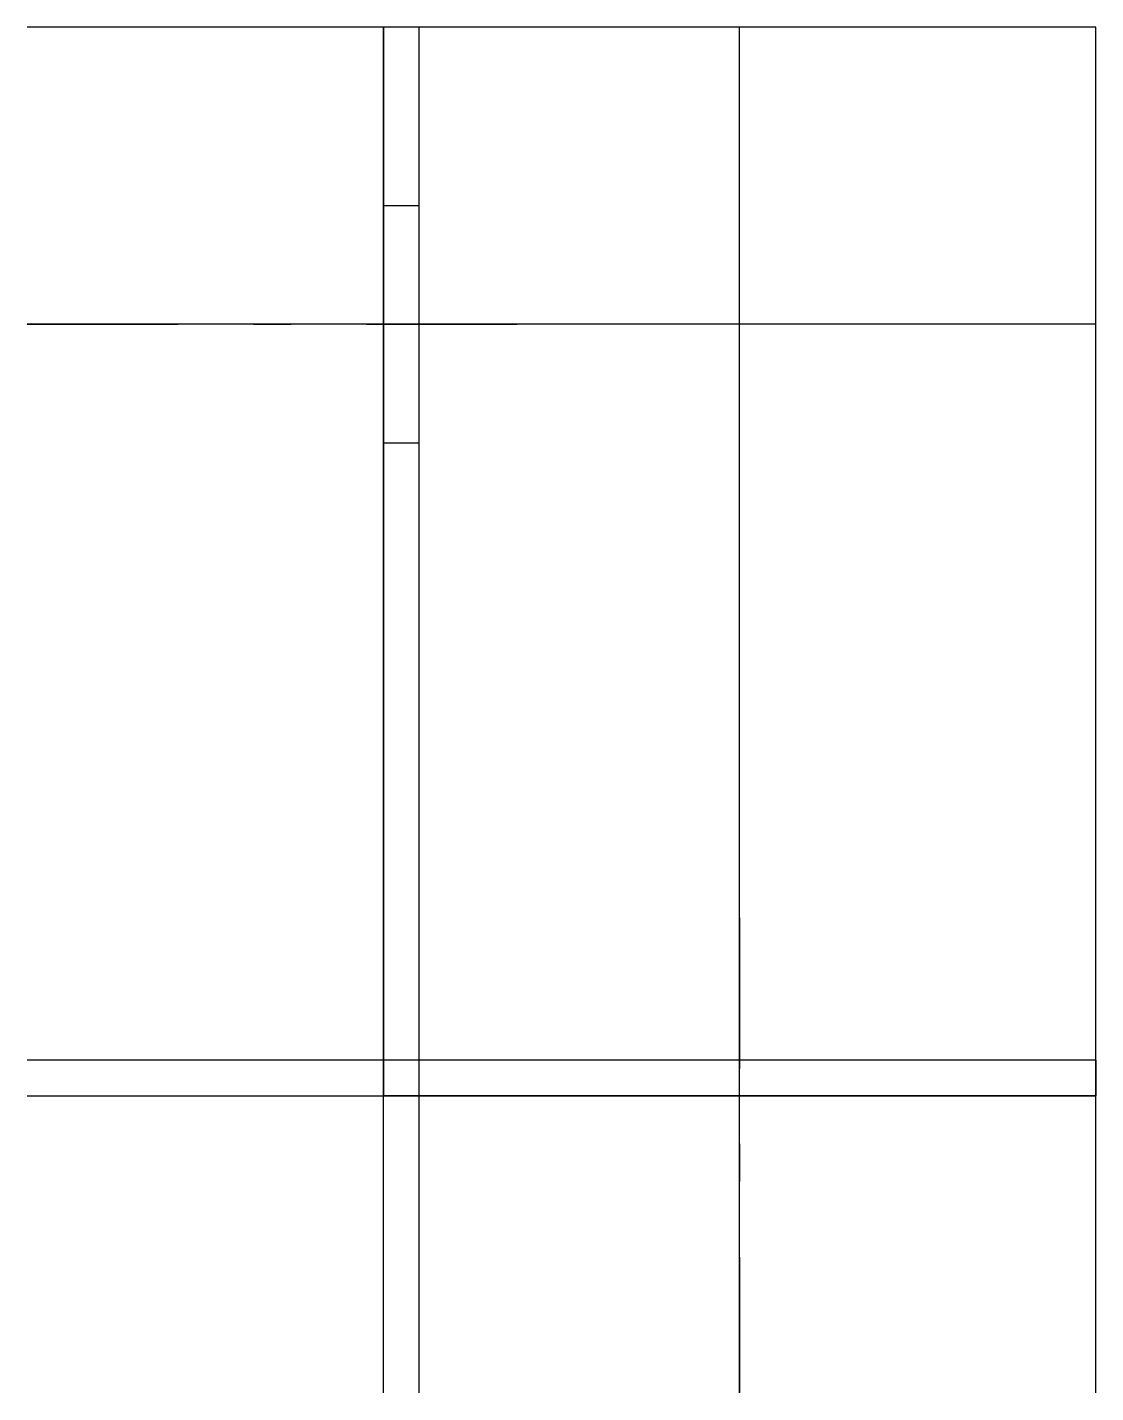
# Model space of a CAD drawing. Extents: x -30 to 60, y -25 to 90.
import ezdxf

# ---------------------------------------------------------------- set-up
doc = ezdxf.new("R2010")
doc.units = 0
doc.linetypes.add('CENTER', pattern=[28.575, 12.7, -6.35, 3.175, -6.35])
doc.layers.get('0').update_dxf_attribs({"linetype": 'CONTINUOUS'})

msp = doc.modelspace()

# ---------------------------------------------------------------- linework, layer by layer
at = {"linetype": 'CONTINUOUS'}
for p, q in [((60, 90), (-30, 90)), ((0, -25), (0, 90)), ((3, 90), (0, 90)), ((0, 90), (0, 0)), ((3, -25), (3, 90)), ((3, 3), (3, 90)), ((30, -25), (30, 90)), ((60, -25), (60, 90)), ((0, 75), (3, 75)), ((60, 65), (-30, 65)), ((0, 55), (3, 55)), ((60, 3), (-30, 3)), ((60, 3), (3, 3)), ((60, 3), (60, 0)), ((-30, 0), (60, 0)), ((60, 0), (0, 0))]:
    msp.add_line(p, q, dxfattribs=at)
at = {"linetype": 'CENTER'}
for p, q in [((-30, 65), (15, 65)), ((30, 15), (30, -25))]:
    msp.add_line(p, q, dxfattribs=at)

doc.saveas('drawing.dxf')
